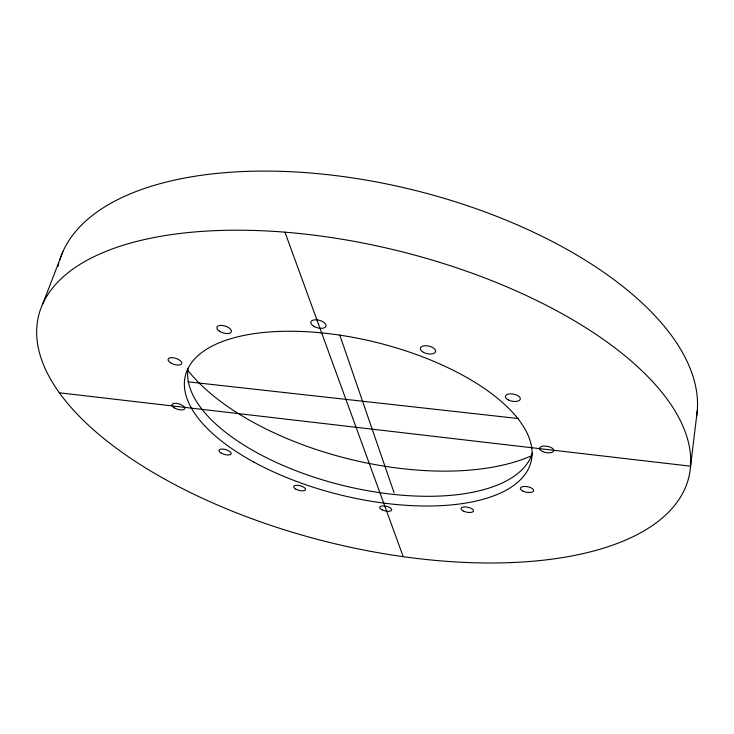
<?xml version="1.0" encoding="UTF-8"?>
<svg xmlns="http://www.w3.org/2000/svg" width="734" height="734" viewBox="0 0 734 734"><rect width="100%" height="100%" fill="white"/><g stroke="black" fill="none" stroke-linecap="round" stroke-linejoin="round"><path stroke-width="1.1" d="M697.3 410.545L690.584 466.191L59.335 392.791M42.71 304.069L62.867 251.716M187.895 381.808L518.443 418.554M284.948 232.164L403.195 556.574M339.723 334.906L394.066 492.734M57.986 266.433A328.135 158.122 14 0 1 58.766 263.24M59.693 260.065A328.135 158.122 14 0 1 413.866 190.097A328.135 158.122 14 0 1 696.465 417.325M532.453 452.915A177.399 79.263 14 0 1 342.861 485.44A177.399 79.263 14 0 1 188.06 368.349M531.765 455.676A207.75 98.815 14 0 1 187.381 369.789M165.462 479.55A334.961 149.773 14 0 0 688.125 479.862A334.961 149.773 14 0 0 237.605 230.201A334.961 149.773 14 0 0 165.462 479.55M253.9 462.108A178.105 78.345 14 0 0 530.856 462.438A178.105 78.345 14 0 0 289.958 331.245A178.105 78.345 14 0 0 253.9 462.108M313.657 326.171A7.826 3.872 15.5 0 0 325.979 326.235A7.826 3.872 15.5 0 0 315.739 319.785A7.826 3.872 15.5 0 0 313.657 326.171M219.209 331.034A7.579 3.578 17.4 0 0 231.283 331.961A7.579 3.578 17.4 0 0 221.916 325.401A7.579 3.578 17.4 0 0 219.209 331.034M170.6 362.816A7.166 3.165 17.9 0 0 181.738 363.614A7.166 3.165 17.9 0 0 172.481 357.66A7.166 3.165 17.9 0 0 170.6 362.816M174.389 407.902A6.716 2.789 17.3 0 0 184.757 408.627A6.716 2.789 17.3 0 0 175.912 403.315A6.716 2.789 17.3 0 0 174.389 407.902M221.301 453.162A6.349 2.523 16.1 0 0 231.173 453.851A6.349 2.523 16.1 0 0 222.824 449.052A6.349 2.523 16.1 0 0 221.301 453.162M295.793 489.11A6.156 2.395 14.7 0 0 305.509 489.761A6.156 2.395 14.7 0 0 297.536 485.284A6.156 2.395 14.7 0 0 295.793 489.11M382.047 509.818A6.166 2.404 13.1 0 0 391.69 510.084A6.166 2.404 13.1 0 0 383.405 505.864A6.166 2.404 13.1 0 0 382.047 509.818M463.677 511.213A6.377 2.551 11.7 0 0 473.513 511.029A6.377 2.551 11.7 0 0 464.631 506.91A6.377 2.551 11.7 0 0 463.677 511.213M523.085 491.193A6.753 2.817 10.6 0 0 533.609 490.789A6.753 2.817 10.6 0 0 524.269 486.449A6.753 2.817 10.6 0 0 523.085 491.193M542.573 451.511A7.212 3.202 10.1 0 0 553.785 450.74A7.212 3.202 10.1 0 0 543.711 446.07A7.212 3.202 10.1 0 0 542.573 451.511M508.359 399.947A7.615 3.615 10.7 0 0 520.314 399.177A7.615 3.615 10.7 0 0 509.901 393.864A7.615 3.615 10.7 0 0 508.359 399.947M423.417 352.302A7.845 3.89 12.7 0 0 435.638 351.614A7.845 3.89 12.7 0 0 424.903 345.732A7.845 3.89 12.7 0 0 423.417 352.302"/></g></svg>
